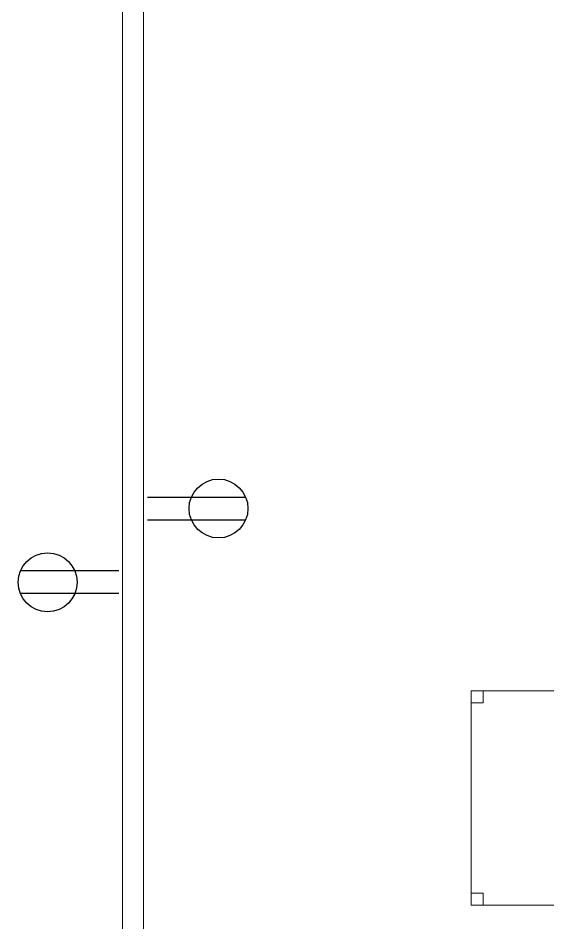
# Model space of a CAD drawing. Header units: inches. Extents: x 385 to 2249, y -1781 to -36.
# Drawn here: x 1661.7 to 1750.7, y -1081.9 to -929.8 of the extents above; entities that cross this region are included whole.
import ezdxf

# ---------------------------------------------------------------- set-up
doc = ezdxf.new("R2010")
doc.units = ezdxf.units.IN
doc.header["$MEASUREMENT"] = 0
for name, color, linetype, lineweight in [('A-ANNO-NOTE', 131, 'Continuous', 30), ('I-FURN', 30, 'Continuous', 9), ('I-WALL', 2, 'Continuous', 13)]:
    doc.layers.add(name, color=color, linetype=linetype, lineweight=lineweight)

# ---------------------------------------------------------------- blocks, each defined once
blk = doc.blocks.new('Rectangular Table - Rectangular Table-5809067-Level 5 POWER _ SIGNAL')
at = {"layer": 'I-FURN'}
for p, q in [((-28, 18), (-30, 18)), ((-30, 18), (-30, 16)), ((-30, 16), (-30, 18)), ((-30, 18), (-28, 18)), ((30, 18), (-30, 18)), ((-30, 18), (-30, -18)), ((-30, -18), (-30, 18)), ((-30, 18), (30, 18)), ((-28, 16), (-28, 18)), ((-28, 18), (-28, 16)), ((28, 18), (28, 16)), ((30, 18), (28, 18)), ((28, 18), (30, 18)), ((28, 16), (28, 18)), ((30, 16), (30, 18)), ((30, 18), (30, 16)), ((30, -18), (30, 18)), ((30, 18), (30, -18)), ((-30, 16), (-28, 16)), ((-28, 16), (-30, 16)), ((28, 16), (30, 16)), ((30, 16), (28, 16)), ((-28, -16), (-30, -16)), ((-30, -16), (-30, -18)), ((-30, -18), (-30, -16)), ((-30, -16), (-28, -16)), ((-28, -18), (-28, -16)), ((-28, -16), (-28, -18)), ((30, -16), (28, -16)), ((28, -16), (28, -18)), ((28, -18), (28, -16)), ((28, -16), (30, -16)), ((30, -18), (30, -16)), ((30, -16), (30, -18)), ((-30, -18), (-28, -18)), ((-28, -18), (-30, -18)), ((-30, -18), (30, -18)), ((30, -18), (-30, -18)), ((28, -18), (30, -18)), ((30, -18), (28, -18))]:
    blk.add_line(p, q, dxfattribs=at)

msp = doc.modelspace()

# ---------------------------------------------------------------- linework, layer by layer
at = {"layer": 'A-ANNO-NOTE'}
for p, q in [((1683.38, -1010.34), (1699.9, -1010.34)), ((1683.38, -1010.34), (1699.9, -1010.34)), ((1683.38, -1014.17), (1699.9, -1014.17)), ((1678.57, -1022.73), (1662.05, -1022.73)), ((1678.57, -1026.56), (1662.05, -1026.56)), ((1678.57, -1026.56), (1662.05, -1026.56))]:
    msp.add_line(p, q, dxfattribs=at)
for centre in [(1695.34, -1012.26), (1666.61, -1024.65)]:
    msp.add_circle(centre, 4.95, dxfattribs=at)
at = {"layer": 'I-WALL'}
for p, q in [((1679.22, -871.76), (1679.22, -1151.26)), ((1682.72, -1151.26), (1682.72, -872.31))]:
    msp.add_line(p, q, dxfattribs=at)

# ---------------------------------------------------------------- block references
at = {"layer": 'I-FURN', "rotation": 180}
msp.add_blockref('Rectangular Table - Rectangular Table-5809067-Level 5 POWER _ SIGNAL', (1767.82, -1060.91), dxfattribs=at)

doc.saveas('drawing.dxf')
